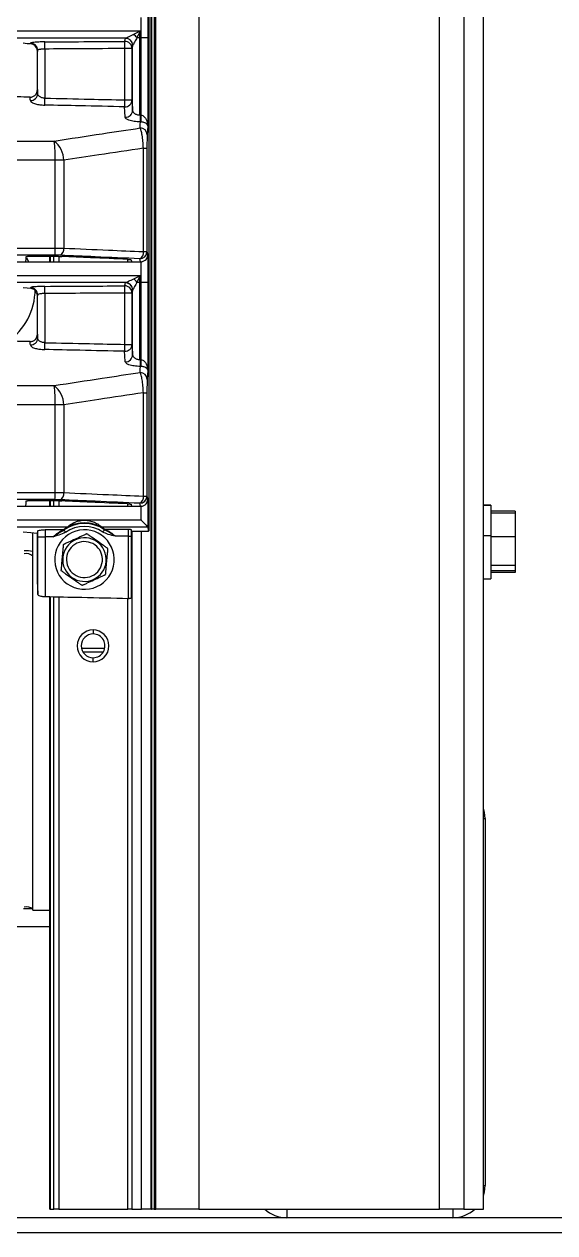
# Model space of a CAD drawing. Header units: millimetres. Extents: x -356 to 237, y 0 to 365.
# Drawn here: x 156.78 to 160.48, y 9.94 to 18.34 of the extents above; entities that cross this region are included whole.
import ezdxf

# ---------------------------------------------------------------- set-up
doc = ezdxf.new("R2010")
doc.units = ezdxf.units.MM

msp = doc.modelspace()

# ---------------------------------------------------------------- linework, layer by layer
at = {"color": 7, "linetype": 'Continuous', "lineweight": 25}
for p, q in [((157.6687, 24.613), (157.6687, 10.1015)), ((157.6689, 24.613), (157.6689, 10.1015)), ((157.6714, 10.1015), (157.6714, 24.613)), ((157.6864, 24.613), (157.6864, 10.1015)), ((157.6904, 24.613), (157.6904, 10.1015)), ((157.6905, 24.613), (157.6905, 10.1015)), ((157.699, 10.1015), (157.699, 24.613)), ((157.9982, 24.613), (157.9982, 10.1015)), ((157.6666, 10.1015), (157.6666, 24.4127)), ((159.6729, 10.1015), (159.6729, 24.1694)), ((159.8425, 24.1081), (159.8425, 10.1015)), ((159.9788, 10.1015), (159.9788, 24.103)), ((159.9788, 10.1015), (159.9788, 24.103)), ((157.6489, 19.904), (157.6489, 14.8184)), ((157.6414, 18.4346), (157.6414, 18.2482)), ((157.5953, 18.2482), (157.5953, 18.3889)), ((157.5442, 18.2711), (157.5903, 18.294)), ((157.5864, 18.2863), (157.567, 18.2482)), ((157.567, 18.2482), (157.5864, 18.2482)), ((157.5903, 18.294), (157.5864, 18.2863)), ((157.5864, 18.2482), (157.5864, 18.2863)), ((157.5864, 18.2482), (157.5903, 18.2482)), ((157.5864, 17.7094), (157.5864, 18.2482)), ((157.5903, 18.294), (157.5903, 18.2482)), ((157.5903, 18.2482), (157.5953, 18.2482)), ((157.5903, 18.2482), (157.5903, 17.7093)), ((157.5953, 17.7091), (157.5953, 18.2482)), ((157.5953, 18.2482), (157.6414, 18.2482)), ((157.6414, 18.2482), (157.6414, 17.6352)), ((156.8739, 18.1513), (156.8711, 18.168)), ((156.8755, 17.8585), (156.8755, 18.1592)), ((156.9255, 18.1684), (156.9255, 17.8267)), ((157.5322, 18.172), (157.4823, 18.172)), ((157.4823, 17.8145), (157.4823, 18.172)), ((157.5322, 18.172), (157.5322, 17.8145)), ((157.5365, 17.7414), (157.5365, 18.1931)), ((156.8739, 17.886), (156.8739, 18.1513)), ((157.4823, 17.8145), (157.5322, 17.8145)), ((157.5864, 17.7094), (157.5894, 17.7094)), ((157.6114, 16.7597), (157.6114, 17.4789)), ((157.6114, 17.4789), (157.6364, 17.4789)), ((157.6364, 17.4789), (157.6364, 16.7597)), ((156.9977, 16.7849), (156.9977, 17.3946)), ((157.0579, 17.3946), (156.9977, 17.3946)), ((157.0579, 17.3946), (157.0579, 16.7841)), ((157.0213, 16.7268), (156.8053, 16.7268)), ((156.9573, 16.7268), (156.9573, 16.6887)), ((156.9627, 16.7268), (156.9627, 16.6887)), ((156.9887, 16.6887), (156.9887, 16.7268)), ((157.0233, 16.7268), (157.0233, 16.6887)), ((157.6114, 16.7597), (157.6364, 16.7597)), ((157.6414, 16.7345), (157.6414, 16.5482)), ((156.71, 16.6887), (156.7909, 16.6887)), ((156.7909, 16.6887), (157.5289, 16.6887)), ((156.7989, 16.7174), (156.8127, 16.6916)), ((157.5031, 16.6887), (157.5031, 16.706)), ((157.5289, 16.6887), (157.591, 16.6887)), ((157.5953, 16.5482), (157.5953, 16.6889)), ((157.5442, 16.5711), (157.5903, 16.594)), ((157.5864, 16.5863), (157.567, 16.5482)), ((157.5903, 16.594), (157.5864, 16.5863)), ((157.5864, 16.5482), (157.5864, 16.5863)), ((157.5903, 16.594), (157.5903, 16.5482)), ((157.5365, 16.0414), (157.5365, 16.4931)), ((157.567, 16.5482), (157.5864, 16.5482)), ((157.5864, 16.5482), (157.5903, 16.5482)), ((157.5864, 16.0094), (157.5864, 16.5482)), ((157.5953, 16.5482), (157.5903, 16.5482)), ((157.5903, 16.5482), (157.5903, 16.0093)), ((157.5953, 16.0091), (157.5953, 16.5482)), ((157.5953, 16.5482), (157.6414, 16.5482)), ((157.6414, 16.5482), (157.6414, 15.9352)), ((156.8739, 16.4513), (156.8711, 16.468)), ((156.8739, 16.186), (156.8739, 16.4513)), ((156.8755, 16.1585), (156.8755, 16.4592)), ((156.9255, 16.4684), (156.9255, 16.1267)), ((157.5322, 16.472), (157.4823, 16.472)), ((157.4823, 16.1145), (157.4823, 16.472)), ((157.5322, 16.472), (157.5322, 16.1145)), ((157.4823, 16.1145), (157.5322, 16.1145)), ((157.5864, 16.0094), (157.5894, 16.0094)), ((157.6114, 15.0597), (157.6114, 15.7789)), ((157.6114, 15.7789), (157.6364, 15.7789)), ((157.6364, 15.7789), (157.6364, 15.0597)), ((156.9977, 15.0849), (156.9977, 15.6946)), ((157.0579, 15.6946), (156.9977, 15.6946)), ((157.0579, 15.6946), (157.0579, 15.0841)), ((157.6114, 15.0597), (157.6364, 15.0597)), ((156.71, 14.9887), (156.7909, 14.9887)), ((156.7909, 14.9887), (157.5289, 14.9887)), ((157.0213, 15.0268), (156.8053, 15.0268)), ((156.9573, 15.0268), (156.9573, 14.9887)), ((156.9627, 15.0268), (156.9627, 14.9887)), ((156.9887, 14.9887), (156.9887, 15.0268)), ((157.0233, 15.0268), (157.0233, 14.9887)), ((157.5031, 14.9887), (157.5031, 15.006)), ((157.5289, 14.9887), (157.591, 14.9887)), ((157.5953, 14.894), (157.5953, 14.9889)), ((157.6414, 15.0345), (157.6414, 14.8442)), ((160.0296, 14.9961), (159.9788, 14.9961)), ((160.0296, 14.9955), (159.9788, 14.9955)), ((160.0296, 14.9961), (160.0296, 14.9955)), ((160.0296, 14.9955), (160.0296, 14.7844)), ((151.2296, 14.894), (157.5953, 14.894)), ((160.1996, 14.9545), (160.0296, 14.9545)), ((160.1996, 14.9411), (160.0296, 14.9411)), ((160.1996, 14.9545), (160.1996, 14.9411)), ((160.1996, 14.9411), (160.1996, 14.7772)), ((156.8415, 12.1796), (156.8415, 14.8045)), ((156.8739, 14.4478), (156.8739, 14.8017)), ((157.0888, 14.8462), (157.0679, 14.8308)), ((157.3323, 14.8325), (157.3134, 14.8462)), ((157.6414, 14.8442), (157.3224, 14.8442)), ((157.5289, 14.3972), (157.5289, 14.8163)), ((157.5313, 14.8163), (157.5313, 10.1015)), ((157.5983, 10.1015), (157.5983, 14.8164)), ((157.6414, 14.8442), (157.6414, 14.8442)), ((157.6489, 14.8184), (157.647, 14.8165)), ((156.8773, 14.7772), (156.9273, 14.7772)), ((156.8773, 14.3752), (156.8773, 14.7772)), ((156.9273, 14.7772), (156.9273, 14.3593)), ((157.5072, 14.7809), (157.5272, 14.7809)), ((157.5072, 14.3466), (157.5072, 14.7809)), ((157.5272, 14.7809), (157.5272, 14.352)), ((160.0296, 14.7844), (159.9788, 14.7844)), ((160.0296, 14.7844), (160.0296, 14.4855)), ((160.1996, 14.7772), (160.0296, 14.7772)), ((160.1996, 14.7772), (160.1996, 14.5766)), ((160.1996, 14.5766), (160.0296, 14.5766)), ((160.1996, 14.5399), (160.0296, 14.5399)), ((160.1996, 14.5766), (160.1996, 14.5277)), ((159.9788, 14.4855), (160.0296, 14.4855)), ((160.1996, 14.5277), (160.0296, 14.5277)), ((156.9573, 14.3587), (156.9573, 10.1015)), ((156.9627, 14.3586), (156.9627, 10.1015)), ((156.9887, 10.1015), (156.9887, 14.358)), ((157.0233, 14.3573), (157.0233, 10.1015)), ((157.5031, 10.1015), (157.5031, 14.3467)), ((157.2618, 14.129), (157.2618, 14.101)), ((157.1807, 14.0035), (157.343, 14.0035)), ((157.1904, 13.9773), (157.3333, 13.9773)), ((157.2618, 13.908), (157.2618, 13.936)), ((159.9788, 12.817), (159.9896, 12.817)), ((159.9896, 12.817), (159.9896, 10.2662)), ((156.7762, 12.1924), (156.8379, 12.1924)), ((156.8415, 12.1796), (156.9573, 12.1796)), ((156.9573, 12.0654), (145.5018, 12.0654)), ((159.9788, 10.2662), (159.9896, 10.2662)), ((156.9627, 10.1015), (156.9573, 10.1015)), ((156.9627, 10.1015), (156.9887, 10.1015)), ((157.0233, 10.1015), (156.9887, 10.1015)), ((157.0233, 10.1015), (157.5031, 10.1015)), ((157.5313, 10.1015), (157.5031, 10.1015)), ((157.5313, 10.1015), (157.5983, 10.1015)), ((157.6666, 10.1015), (157.5983, 10.1015)), ((157.6687, 10.1015), (157.6666, 10.1015)), ((157.6689, 10.1015), (157.6687, 10.1015)), ((157.6689, 10.1015), (157.6714, 10.1015)), ((157.6864, 10.1015), (157.6714, 10.1015)), ((157.6864, 10.1015), (157.6904, 10.1015)), ((157.6905, 10.1015), (157.6904, 10.1015)), ((157.6905, 10.1015), (157.699, 10.1015)), ((157.9982, 10.1015), (157.699, 10.1015)), ((157.9982, 10.1015), (159.6729, 10.1015)), ((158.6096, 10.1015), (158.6096, 10.0416)), ((159.8425, 10.1015), (159.6729, 10.1015)), ((159.765, 10.1015), (159.765, 10.0416)), ((159.8425, 10.1015), (159.9788, 10.1015)), ((159.9788, 10.1015), (159.9788, 10.1015)), ((165.1111, 10.0416), (105.1111, 10.0416)), ((165.1111, 9.937), (105.1111, 9.937))]:
    msp.add_line(p, q, dxfattribs=at)
at = {"color": 7, "linetype": 'Continuous', "lineweight": 25, "flags": 128}
for points in [[(151.2296, 18.294), (153.3516, 18.294), (155.4725, 18.294), (157.5903, 18.294)], [(157.4875, 18.2442), (155.4037, 18.2442), (153.3173, 18.2442), (151.2296, 18.2442)], [(156.7752, 18.2108), (156.8029, 18.2081), (156.8246, 18.2061)], [(156.9255, 18.1684), (156.9255, 18.1776), (156.9254, 18.1866), (156.9254, 18.1948), (156.9253, 18.2022), (156.9253, 18.2084), (156.9252, 18.2133), (156.9252, 18.2166), (156.9252, 18.2182)], [(157.4823, 18.172), (157.4822, 18.1812), (157.4821, 18.1901), (157.4821, 18.1984), (157.482, 18.2057), (157.482, 18.212), (157.482, 18.2168), (157.4819, 18.2201), (157.4819, 18.2218)], [(156.9245, 17.7788), (156.9246, 17.7818), (156.9247, 17.7858), (156.9248, 17.7909), (156.9249, 17.7969), (156.925, 17.8037), (156.9252, 17.811), (156.9253, 17.8188), (156.9255, 17.8267)], [(157.4812, 17.7666), (157.4812, 17.7696), (157.4813, 17.7736), (157.4814, 17.7787), (157.4816, 17.7847), (157.4817, 17.7915), (157.4819, 17.7988), (157.4821, 17.8065), (157.4823, 17.8145)], [(157.4854, 17.6936), (157.483, 17.7345), (157.4812, 17.7666)], [(157.5889, 17.6196), (157.5902, 17.6431), (157.5913, 17.6615)], [(157.6414, 17.6352), (157.6394, 17.5997), (157.6378, 17.5718)], [(151.2296, 17.5286), (152.8439, 17.5286), (154.4575, 17.5286), (155.7246, 17.5286), (156.9907, 17.5286)], [(156.9977, 17.3946), (155.0766, 17.3946), (153.1536, 17.3946), (151.2296, 17.3946)], [(151.2296, 16.7849), (153.1535, 16.7849), (155.0767, 16.7849), (156.9977, 16.7849)], [(156.9945, 16.7351), (155.0746, 16.7351), (153.1526, 16.7351), (151.2296, 16.7351)], [(157.591, 16.6887), (157.5886, 16.7006), (157.5868, 16.7099)], [(151.2296, 16.594), (153.3516, 16.594), (155.4725, 16.594), (157.5903, 16.594)], [(157.4875, 16.5442), (155.4037, 16.5442), (153.3173, 16.5442), (151.2296, 16.5442)], [(156.7752, 16.5108), (156.8029, 16.5081), (156.8246, 16.5061)], [(156.9255, 16.4684), (156.9255, 16.4776), (156.9254, 16.4866), (156.9254, 16.4948), (156.9253, 16.5022), (156.9253, 16.5084), (156.9252, 16.5133), (156.9252, 16.5166), (156.9252, 16.5182)], [(157.4823, 16.472), (157.4822, 16.4812), (157.4821, 16.4901), (157.4821, 16.4984), (157.482, 16.5057), (157.482, 16.512), (157.482, 16.5168), (157.4819, 16.5201), (157.4819, 16.5218)], [(156.9245, 16.0788), (156.9246, 16.0818), (156.9247, 16.0858), (156.9248, 16.0909), (156.9249, 16.0969), (156.925, 16.1037), (156.9252, 16.111), (156.9253, 16.1188), (156.9255, 16.1267)], [(157.4812, 16.0666), (157.4812, 16.0696), (157.4813, 16.0736), (157.4814, 16.0787), (157.4816, 16.0847), (157.4817, 16.0915), (157.4819, 16.0988), (157.4821, 16.1066), (157.4823, 16.1145)], [(157.4854, 15.9936), (157.483, 16.0345), (157.4812, 16.0666)], [(157.5889, 15.9196), (157.5902, 15.9431), (157.5913, 15.9615)], [(157.6414, 15.9352), (157.6394, 15.8997), (157.6378, 15.8718)], [(151.2296, 15.8286), (152.8439, 15.8286), (154.4575, 15.8286), (155.7246, 15.8286), (156.9907, 15.8286)], [(156.9977, 15.6946), (155.0766, 15.6946), (153.1536, 15.6946), (151.2296, 15.6946)], [(151.2296, 15.0849), (153.1535, 15.0849), (155.0767, 15.0849), (156.9977, 15.0849)], [(156.9945, 15.0351), (155.0746, 15.0351), (153.1526, 15.0351), (151.2296, 15.0351)], [(157.591, 14.9887), (157.5886, 15.0006), (157.5868, 15.0099)], [(157.0801, 14.8442), (155.1317, 14.8442), (153.1812, 14.8442), (151.2296, 14.8442)], [(156.7752, 14.8108), (156.8289, 14.8057), (156.8711, 14.8017)], [(156.9292, 14.827), (157.001, 14.8274), (157.0574, 14.8278)], [(157.0704, 14.8079), (157.0682, 14.8111), (157.0661, 14.8142), (157.0641, 14.817), (157.0624, 14.8195), (157.061, 14.8215), (157.0599, 14.8231), (157.0593, 14.824), (157.059, 14.8244)], [(157.3301, 14.8096), (157.3322, 14.8128), (157.3343, 14.8159), (157.3362, 14.8187), (157.3379, 14.8212), (157.3393, 14.8233), (157.3403, 14.8248), (157.341, 14.8258), (157.3413, 14.8262)], [(157.3428, 14.8296), (157.4343, 14.8302), (157.5062, 14.8307)], [(157.5289, 14.8163), (157.595, 14.8164), (157.647, 14.8165)], [(156.9837, 14.7775), (156.9521, 14.7773), (156.9273, 14.7772)], [(157.5072, 14.7809), (157.4568, 14.7805), (157.4172, 14.7803)], [(159.9896, 12.817), (159.9853, 12.8608), (159.9788, 12.8858)], [(159.9788, 10.1974), (159.9853, 10.2224), (159.9896, 10.2662)]]:
    msp.add_lwpolyline(points, dxfattribs=at)
at = {"color": 7, "linetype": 'Continuous', "lineweight": 25}
for centre, radius, start, end in [((157.4865, 18.1929), 0.05, 0.22271, 90.37342), ((157.4867, 18.1938), 0.0504, 0.67885, 89.14272), ((157.4384, 18.1428), 0.1663, 39.31606, 50.47221), ((156.8255, 18.1591), 0.05, 0.20629, 90.33639), ((157.4822, 18.1718), 0.05, 0.22812, 90.3734), ((156.8262, 17.8599), 0.0493, 268.03821, 358.35496), ((157.4829, 17.8159), 0.0493, 267.9153, 358.33553), ((157.4872, 17.7429), 0.0493, 267.90511, 358.33522), ((157.9528, 17.6996), 0.3635, 178.46962, 186.02362), ((157.8741, 17.6965), 0.2841, 177.41701, 187.07932), ((157.8771, 17.6816), 0.2832, 174.42813, 184.08214), ((157.5886, 17.5704), 0.0492, 1.56065, 89.65139), ((156.1205, 17.4163), 0.8774, 358.58669, 7.35651), ((156.8818, 17.3902), 0.1762, 1.45321, 51.79724), ((156.778, 16.7739), 0.22, 349.81949, 2.84838), ((157.0086, 16.7775), 0.0497, 299.62888, 7.62605), ((157.5622, 16.7531), 0.0497, 299.65092, 7.65172), ((157.5864, 16.7599), 0.05, 270.37875, 359.79428), ((157.4384, 16.4428), 0.1663, 39.31606, 50.47221), ((156.4105, 16.4999), 0.4477, 304.74503, 359.63581), ((156.8255, 16.4591), 0.05, 0.20629, 90.33639), ((157.4822, 16.4718), 0.05, 0.22812, 90.3734), ((157.4865, 16.4929), 0.05, 0.22271, 90.37342), ((157.4867, 16.4938), 0.0504, 0.67885, 89.14272), ((156.8262, 16.1599), 0.0493, 268.03518, 358.35238), ((157.4829, 16.1159), 0.0493, 267.9153, 358.33553), ((157.4872, 16.0429), 0.0493, 267.90511, 358.33522), ((157.9528, 15.9996), 0.3635, 178.46962, 186.02362), ((157.8741, 15.9965), 0.2841, 177.41653, 187.0798), ((157.8771, 15.9816), 0.2832, 174.42813, 184.08214), ((157.5886, 15.8704), 0.0492, 1.5584, 89.65926), ((156.1205, 15.7163), 0.8774, 358.58669, 7.35651), ((156.8818, 15.6902), 0.1762, 1.45321, 51.79724), ((156.778, 15.0739), 0.2199, 349.8181, 2.84977), ((157.0086, 15.0775), 0.0497, 299.62328, 7.63165), ((157.5622, 15.0531), 0.0497, 299.64752, 7.65513), ((157.5864, 15.0599), 0.05, 270.37331, 359.79972), ((157.2014, 14.6185), 0.207, 114.74284, 294.7452), ((157.0575, 14.8475), 0.0197, 269.77342, 301.99582), ((157.2014, 14.6185), 0.2504, 56.05163, 124.67623), ((157.2014, 14.6185), 0.2303, 56.04727, 124.67959), ((157.0802, 14.8638), 0.0196, 269.64908, 296.12432), ((157.2014, 14.6185), 0.207, 294.74284, 114.7452), ((157.322, 14.8637), 0.0195, 243.95153, 271.10534), ((157.3425, 14.8494), 0.0198, 238.7933, 270.91636), ((157.2014, 14.6185), 0.1517, 114.74203, 294.74438), ((157.2014, 14.6185), 0.125, 114.74077, 294.7434), ((157.3751, 14.8682), 0.2622, 204.31918, 205.24876), ((157.2014, 14.6185), 0.1517, 294.74203, 114.74438), ((157.2014, 14.6185), 0.125, 294.74077, 114.7434), ((156.783, 14.1881), 0.4909, 83.15516, 90.17445), ((156.7955, 14.5887), 0.071, 49.60313, 101.37307), ((157.0656, 14.3862), 0.2206, 24.25847, 25.36252), ((157.2614, 14.0185), 0.1105, 360, 180), ((157.2618, 14.0185), 0.0825, 90.00163, 269.99837), ((157.2618, 14.0185), 0.0825, 269.99511, 90.00489), ((157.2614, 14.0185), 0.1105, 180.00243, 359.99757), ((156.7955, 12.133), 0.071, 49.61445, 101.37015), ((158.6096, 10.2663), 0.2246, 227.16652, 269.99533), ((159.765, 10.2662), 0.2246, 269.99981, 312.83834)]:
    msp.add_arc(centre, radius, start, end, dxfattribs=at)
for points, knots in [([(157.4819, 18.2218), (157.4827, 18.2257), (157.4841, 18.2328), (157.4855, 18.2398), (157.4861, 18.2429)], [0, 0, 0, 0, 0.560065, 1, 1, 1, 1]), ([(157.4861, 18.2429), (157.4863, 18.2432), (157.4866, 18.2437), (157.4872, 18.244), (157.4875, 18.2442)], [0, 0, 0, 0, 0.458676, 1, 1, 1, 1]), ([(157.4875, 18.2442), (157.4884, 18.2446), (157.4909, 18.2456), (157.4979, 18.2488), (157.5159, 18.2572), (157.5323, 18.2653), (157.5442, 18.2711)], [0, 0, 0, 0, 0.0487065, 0.1295265, 0.3654032, 1, 1, 1, 1]), ([(157.567, 18.2482), (157.5615, 18.2376), (157.5533, 18.2218), (157.5437, 18.2048), (157.5393, 18.1973), (157.5377, 18.1952), (157.5371, 18.1944)], [0, 0, 0, 0, 0.581315, 0.867962, 0.953215, 1, 1, 1, 1]), ([(156.8246, 18.2061), (156.8248, 18.2066), (156.825, 18.2076), (156.8252, 18.2086), (156.8252, 18.209)], [0, 0, 0, 0, 0.559281, 1, 1, 1, 1]), ([(156.8711, 18.168), (156.8686, 18.1736), (156.8638, 18.1842), (156.8486, 18.1996), (156.834, 18.2036), (156.8246, 18.2061)], [0, 0, 0, 0, 0.292701, 0.549892, 1, 1, 1, 1]), ([(156.9252, 18.2182), (156.9111, 18.2181), (156.8855, 18.2179), (156.8546, 18.2149), (156.8346, 18.2139), (156.8273, 18.2101), (156.8252, 18.209)], [0, 0, 0, 0, 0.418865, 0.758994, 0.930734, 1, 1, 1, 1]), ([(156.8755, 18.1592), (156.8752, 18.1577), (156.8747, 18.1551), (156.8742, 18.1524), (156.8739, 18.1513)], [0, 0, 0, 0, 0.559991, 1, 1, 1, 1]), ([(156.9255, 18.1684), (156.9194, 18.1682), (156.9103, 18.1679), (156.8985, 18.1668), (156.8894, 18.1652), (156.8808, 18.1643), (156.8768, 18.1604), (156.8755, 18.1592)], [0, 0, 0, 0, 0.356701, 0.527579, 0.6832, 0.899312, 1, 1, 1, 1]), ([(156.9252, 18.2182), (157.0291, 18.2189), (157.2147, 18.22), (157.4003, 18.2212), (157.4819, 18.2218)], [0, 0, 0, 0, 0.560008, 1, 1, 1, 1]), ([(157.4823, 18.172), (157.3783, 18.1713), (157.1928, 18.1701), (157.0072, 18.1689), (156.9255, 18.1684)], [0, 0, 0, 0, 0.5600052, 1, 1, 1, 1]), ([(157.5365, 18.1931), (157.5357, 18.1892), (157.5343, 18.1821), (157.5329, 18.1751), (157.5322, 18.172)], [0, 0, 0, 0, 0.559971, 1, 1, 1, 1]), ([(157.5371, 18.1944), (157.5369, 18.1942), (157.5366, 18.1938), (157.5365, 18.1933), (157.5365, 18.1931)], [0, 0, 0, 0, 0.596924, 1, 1, 1, 1]), ([(156.8232, 17.834), (156.7657, 17.8352), (156.6631, 17.8372), (156.5605, 17.8392), (156.5153, 17.8401)], [0, 0, 0, 0, 0.560016, 1, 1, 1, 1]), ([(156.8232, 17.834), (156.8266, 17.8341), (156.8333, 17.8344), (156.8431, 17.8375), (156.852, 17.8424), (156.8622, 17.8512), (156.8718, 17.8657), (156.8732, 17.8792), (156.8739, 17.886)], [0, 0, 0, 0, 0.1251782, 0.2507547, 0.3761313, 0.5012346, 0.7505888, 1, 1, 1, 1]), ([(156.8246, 17.8106), (156.8243, 17.815), (156.8238, 17.8228), (156.8234, 17.8306), (156.8232, 17.834)], [0, 0, 0, 0, 0.5600243, 1, 1, 1, 1]), ([(156.8739, 17.886), (156.8742, 17.8808), (156.8748, 17.8717), (156.8753, 17.8625), (156.8755, 17.8585)], [0, 0, 0, 0, 0.560021, 1, 1, 1, 1]), ([(156.9255, 17.8267), (156.9221, 17.827), (156.9152, 17.8275), (156.9056, 17.8298), (156.8968, 17.8331), (156.8876, 17.8383), (156.8783, 17.8462), (156.8764, 17.8547), (156.8755, 17.8585)], [0, 0, 0, 0, 0.161242, 0.322123, 0.462267, 0.599929, 0.820459, 1, 1, 1, 1]), ([(156.9255, 17.8267), (157.0294, 17.8245), (157.215, 17.8206), (157.4006, 17.8164), (157.4823, 17.8145)], [0, 0, 0, 0, 0.559999, 1, 1, 1, 1]), ([(156.8246, 17.8106), (156.8275, 17.806), (156.8356, 17.7932), (156.8616, 17.7868), (156.8914, 17.7803), (156.913, 17.7794), (156.9245, 17.7788)], [0, 0, 0, 0, 0.146625, 0.407443, 0.685477, 1, 1, 1, 1]), ([(157.4812, 17.7666), (157.3772, 17.769), (157.1917, 17.7732), (157.0062, 17.7771), (156.9245, 17.7788)], [0, 0, 0, 0, 0.560013, 1, 1, 1, 1]), ([(157.5322, 17.8145), (157.533, 17.8009), (157.5344, 17.7765), (157.5358, 17.7522), (157.5365, 17.7414)], [0, 0, 0, 0, 0.559971, 1, 1, 1, 1]), ([(157.5365, 17.7414), (157.5366, 17.7401), (157.5367, 17.7383), (157.5372, 17.7366), (157.5374, 17.7361), (157.5374, 17.736), (157.5374, 17.736), (157.5373, 17.7339), (157.542, 17.7281), (157.5482, 17.7212), (157.5578, 17.716), (157.5665, 17.7127), (157.5761, 17.7103), (157.583, 17.7097), (157.5864, 17.7094)], [0, 0, 0, 0, 0.063922, 0.080845, 0.085355, 0.086604, 0.086998, 0.087217, 0.180739, 0.400981, 0.538499, 0.678403, 0.839067, 1, 1, 1, 1]), ([(157.5913, 17.6615), (157.5761, 17.6621), (157.5484, 17.6632), (157.5157, 17.6713), (157.4924, 17.6799), (157.4873, 17.6898), (157.4854, 17.6936)], [0, 0, 0, 0, 0.392432, 0.71715, 0.89303, 1, 1, 1, 1]), ([(157.5894, 17.7094), (157.5896, 17.7094), (157.5899, 17.7094), (157.5902, 17.7093), (157.5903, 17.7093)], [0, 0, 0, 0, 0.56509, 1, 1, 1, 1]), ([(157.5903, 17.7093), (157.5912, 17.7093), (157.5929, 17.7093), (157.5946, 17.7092), (157.5953, 17.7091)], [0, 0, 0, 0, 0.5598353, 1, 1, 1, 1]), ([(157.5922, 17.6615), (157.592, 17.6615), (157.5917, 17.6615), (157.5914, 17.6615), (157.5913, 17.6615)], [0, 0, 0, 0, 0.56521, 1, 1, 1, 1]), ([(157.5947, 17.6615), (157.5942, 17.6615), (157.5934, 17.6615), (157.5925, 17.6615), (157.5922, 17.6615)], [0, 0, 0, 0, 0.560287, 1, 1, 1, 1]), ([(157.6414, 17.6352), (157.6406, 17.6383), (157.6386, 17.6453), (157.628, 17.6533), (157.6164, 17.658), (157.6047, 17.6607), (157.5981, 17.6612), (157.5947, 17.6615)], [0, 0, 0, 0, 0.163429, 0.374449, 0.655177, 0.82205, 1, 1, 1, 1]), ([(157.5953, 17.7091), (157.5992, 17.7081), (157.6076, 17.706), (157.6208, 17.6959), (157.6369, 17.6732), (157.6397, 17.6502), (157.6414, 17.6352)], [0, 0, 0, 0, 0.129253, 0.272912, 0.523806, 1, 1, 1, 1]), ([(156.9907, 17.5286), (157.1024, 17.5457), (157.3017, 17.5762), (157.5011, 17.6064), (157.5889, 17.6196)], [0, 0, 0, 0, 0.560009, 1, 1, 1, 1]), ([(157.6114, 17.4789), (157.6105, 17.4951), (157.6089, 17.5253), (157.6034, 17.5657), (157.598, 17.5969), (157.5915, 17.6132), (157.5889, 17.6196)], [0, 0, 0, 0, 0.339839, 0.632765, 0.855578, 1, 1, 1, 1]), ([(157.6378, 17.5718), (157.6376, 17.5667), (157.637, 17.5533), (157.6367, 17.5317), (157.6364, 17.5058), (157.6364, 17.4882), (157.6364, 17.4789)], [0, 0, 0, 0, 0.165393, 0.431255, 0.69956, 1, 1, 1, 1]), ([(157.6114, 17.4789), (157.5081, 17.4633), (157.3236, 17.4353), (157.1391, 17.4071), (157.0579, 17.3946)], [0, 0, 0, 0, 0.559993, 1, 1, 1, 1]), ([(156.7946, 16.7259), (156.7942, 16.7217), (156.7935, 16.7147), (156.7926, 16.7051), (156.7918, 16.6969), (156.7912, 16.6915), (156.7909, 16.6887)], [0, 0, 0, 0, 0.340034, 0.559989, 0.780045, 1, 1, 1, 1]), ([(156.7946, 16.7259), (156.7948, 16.726), (156.7951, 16.7262), (156.7962, 16.7263), (156.7977, 16.7265), (156.7996, 16.7267), (156.8021, 16.7268), (156.804, 16.7268), (156.8053, 16.7268)], [0, 0, 0, 0, 0.039881, 0.118379, 0.305257, 0.464164, 0.638519, 1, 1, 1, 1]), ([(157.0332, 16.7343), (157.0262, 16.7345), (157.0133, 16.735), (157.0004, 16.735), (156.9945, 16.7351)], [0, 0, 0, 0, 0.544723, 1, 1, 1, 1]), ([(156.9977, 16.7849), (157.008, 16.7848), (157.0281, 16.7848), (157.0481, 16.7843), (157.0579, 16.7841)], [0, 0, 0, 0, 0.51297, 1, 1, 1, 1]), ([(157.0213, 16.7268), (157.0249, 16.7268), (157.0321, 16.7268), (157.0392, 16.7265), (157.0427, 16.7264)], [0, 0, 0, 0, 0.5127742, 1, 1, 1, 1]), ([(157.5868, 16.7099), (157.4834, 16.7144), (157.2989, 16.7225), (157.1144, 16.7307), (157.0332, 16.7343)], [0, 0, 0, 0, 0.559999, 1, 1, 1, 1]), ([(157.5012, 16.7061), (157.4156, 16.7099), (157.2628, 16.7166), (157.11, 16.7234), (157.0427, 16.7264)], [0, 0, 0, 0, 0.559989, 1, 1, 1, 1]), ([(157.0579, 16.7841), (157.1612, 16.7795), (157.3457, 16.7713), (157.5302, 16.7632), (157.6114, 16.7597)], [0, 0, 0, 0, 0.56, 1, 1, 1, 1]), ([(157.5953, 16.6889), (157.5988, 16.6894), (157.6057, 16.6904), (157.6181, 16.6954), (157.6302, 16.7047), (157.6395, 16.7191), (157.6408, 16.7295), (157.6414, 16.7345)], [0, 0, 0, 0, 0.148098, 0.298641, 0.558341, 0.78678, 1, 1, 1, 1]), ([(157.6364, 16.7597), (157.6373, 16.755), (157.639, 16.7466), (157.6407, 16.7382), (157.6414, 16.7345)], [0, 0, 0, 0, 0.559986, 1, 1, 1, 1]), ([(157.5012, 16.7061), (157.5045, 16.706), (157.5105, 16.7057), (157.518, 16.7048), (157.5233, 16.7043), (157.5254, 16.7031), (157.5262, 16.7026)], [0, 0, 0, 0, 0.388766, 0.713671, 0.897687, 1, 1, 1, 1]), ([(157.5262, 16.7026), (157.5267, 16.7), (157.5276, 16.6954), (157.5285, 16.6908), (157.5289, 16.6887)], [0, 0, 0, 0, 0.559935, 1, 1, 1, 1]), ([(157.5953, 16.6889), (157.5945, 16.6889), (157.5931, 16.6888), (157.5916, 16.6888), (157.591, 16.6887)], [0, 0, 0, 0, 0.561294, 1, 1, 1, 1]), ([(157.4875, 16.5442), (157.4884, 16.5446), (157.4909, 16.5456), (157.4979, 16.5488), (157.5159, 16.5572), (157.5323, 16.5653), (157.5442, 16.5711)], [0, 0, 0, 0, 0.0487065, 0.1295265, 0.3654032, 1, 1, 1, 1]), ([(156.8246, 16.5061), (156.8248, 16.5066), (156.825, 16.5076), (156.8252, 16.5086), (156.8252, 16.509)], [0, 0, 0, 0, 0.559281, 1, 1, 1, 1]), ([(156.8711, 16.468), (156.8686, 16.4736), (156.8638, 16.4842), (156.8486, 16.4996), (156.834, 16.5036), (156.8246, 16.5061)], [0, 0, 0, 0, 0.292748, 0.549921, 1, 1, 1, 1]), ([(156.9252, 16.5182), (156.9111, 16.5181), (156.8855, 16.5179), (156.8546, 16.5149), (156.8346, 16.5139), (156.8273, 16.5101), (156.8252, 16.509)], [0, 0, 0, 0, 0.418871, 0.759003, 0.930753, 1, 1, 1, 1]), ([(156.9252, 16.5182), (157.0291, 16.5189), (157.2147, 16.52), (157.4003, 16.5212), (157.4819, 16.5218)], [0, 0, 0, 0, 0.560008, 1, 1, 1, 1]), ([(157.4819, 16.5218), (157.4827, 16.5257), (157.4841, 16.5328), (157.4855, 16.5398), (157.4861, 16.5429)], [0, 0, 0, 0, 0.560065, 1, 1, 1, 1]), ([(157.4861, 16.5429), (157.4863, 16.5432), (157.4866, 16.5437), (157.4872, 16.544), (157.4875, 16.5442)], [0, 0, 0, 0, 0.458676, 1, 1, 1, 1]), ([(157.5365, 16.4931), (157.5357, 16.4892), (157.5343, 16.4821), (157.5329, 16.4751), (157.5322, 16.472)], [0, 0, 0, 0, 0.559971, 1, 1, 1, 1]), ([(157.5371, 16.4944), (157.5369, 16.4942), (157.5366, 16.4938), (157.5365, 16.4933), (157.5365, 16.4931)], [0, 0, 0, 0, 0.596924, 1, 1, 1, 1]), ([(157.567, 16.5482), (157.5615, 16.5376), (157.5533, 16.5218), (157.5437, 16.5048), (157.5393, 16.4973), (157.5377, 16.4952), (157.5371, 16.4944)], [0, 0, 0, 0, 0.581315, 0.867962, 0.953215, 1, 1, 1, 1]), ([(156.8755, 16.4592), (156.8752, 16.4577), (156.8747, 16.4551), (156.8742, 16.4524), (156.8739, 16.4513)], [0, 0, 0, 0, 0.559991, 1, 1, 1, 1]), ([(156.9255, 16.4684), (156.9194, 16.4682), (156.9103, 16.4679), (156.8985, 16.4668), (156.8894, 16.4652), (156.8808, 16.4643), (156.8768, 16.4604), (156.8755, 16.4592)], [0, 0, 0, 0, 0.356706, 0.527586, 0.683195, 0.899311, 1, 1, 1, 1]), ([(157.4823, 16.472), (157.3783, 16.4713), (157.1928, 16.4701), (157.0072, 16.4689), (156.9255, 16.4684)], [0, 0, 0, 0, 0.560005, 1, 1, 1, 1]), ([(156.8232, 16.134), (156.7657, 16.1352), (156.6631, 16.1372), (156.5605, 16.1392), (156.5153, 16.1401)], [0, 0, 0, 0, 0.560016, 1, 1, 1, 1]), ([(156.8232, 16.134), (156.8266, 16.1341), (156.8333, 16.1344), (156.8431, 16.1375), (156.852, 16.1424), (156.8622, 16.1512), (156.8718, 16.1657), (156.8732, 16.1792), (156.8739, 16.186)], [0, 0, 0, 0, 0.1251782, 0.2507547, 0.3761313, 0.5012346, 0.7505888, 1, 1, 1, 1]), ([(156.8739, 16.186), (156.8742, 16.1808), (156.8748, 16.1717), (156.8753, 16.1625), (156.8755, 16.1585)], [0, 0, 0, 0, 0.559925, 1, 1, 1, 1]), ([(156.9255, 16.1267), (156.9221, 16.127), (156.9152, 16.1275), (156.9056, 16.1298), (156.8968, 16.1331), (156.8876, 16.1383), (156.8783, 16.1462), (156.8764, 16.1546), (156.8755, 16.1585)], [0, 0, 0, 0, 0.16126, 0.322151, 0.462303, 0.599974, 0.820517, 1, 1, 1, 1]), ([(156.8246, 16.1106), (156.8243, 16.115), (156.8238, 16.1228), (156.8234, 16.1306), (156.8232, 16.134)], [0, 0, 0, 0, 0.5600243, 1, 1, 1, 1]), ([(156.8246, 16.1106), (156.8275, 16.106), (156.8356, 16.0932), (156.8616, 16.0868), (156.8914, 16.0803), (156.913, 16.0794), (156.9245, 16.0788)], [0, 0, 0, 0, 0.146625, 0.407443, 0.685477, 1, 1, 1, 1]), ([(157.4812, 16.0666), (157.3772, 16.069), (157.1917, 16.0732), (157.0062, 16.0771), (156.9245, 16.0788)], [0, 0, 0, 0, 0.560013, 1, 1, 1, 1]), ([(156.9255, 16.1267), (157.0294, 16.1245), (157.215, 16.1206), (157.4006, 16.1164), (157.4823, 16.1145)], [0, 0, 0, 0, 0.559999, 1, 1, 1, 1]), ([(157.5322, 16.1145), (157.533, 16.1009), (157.5344, 16.0765), (157.5358, 16.0522), (157.5365, 16.0414)], [0, 0, 0, 0, 0.560035, 1, 1, 1, 1]), ([(157.5913, 15.9615), (157.5761, 15.9621), (157.5484, 15.9632), (157.5157, 15.9713), (157.4924, 15.9799), (157.4873, 15.9898), (157.4854, 15.9936)], [0, 0, 0, 0, 0.392432, 0.71715, 0.89303, 1, 1, 1, 1]), ([(157.5365, 16.0414), (157.5366, 16.0401), (157.5367, 16.0383), (157.5372, 16.0366), (157.5374, 16.0361), (157.5374, 16.036), (157.5374, 16.036), (157.5373, 16.0339), (157.542, 16.0281), (157.5482, 16.0212), (157.5578, 16.016), (157.5665, 16.0127), (157.5761, 16.0103), (157.583, 16.0097), (157.5864, 16.0094)], [0, 0, 0, 0, 0.063922, 0.080845, 0.085355, 0.086604, 0.086998, 0.087217, 0.180739, 0.400981, 0.538499, 0.678403, 0.839067, 1, 1, 1, 1]), ([(157.5894, 16.0094), (157.5896, 16.0094), (157.5899, 16.0094), (157.5902, 16.0093), (157.5903, 16.0093)], [0, 0, 0, 0, 0.56509, 1, 1, 1, 1]), ([(157.5903, 16.0093), (157.5912, 16.0093), (157.5929, 16.0093), (157.5946, 16.0092), (157.5953, 16.0091)], [0, 0, 0, 0, 0.5598353, 1, 1, 1, 1]), ([(157.5953, 16.0091), (157.5992, 16.0081), (157.6076, 16.006), (157.6208, 15.9959), (157.6369, 15.9732), (157.6397, 15.9502), (157.6414, 15.9352)], [0, 0, 0, 0, 0.129254, 0.272914, 0.523851, 1, 1, 1, 1]), ([(156.9907, 15.8286), (157.1024, 15.8457), (157.3017, 15.8762), (157.5011, 15.9064), (157.5889, 15.9196)], [0, 0, 0, 0, 0.56001, 1, 1, 1, 1]), ([(157.6114, 15.7789), (157.6105, 15.7951), (157.6089, 15.8253), (157.6034, 15.8657), (157.598, 15.8969), (157.5915, 15.9132), (157.5889, 15.9196)], [0, 0, 0, 0, 0.33985, 0.632784, 0.855605, 1, 1, 1, 1]), ([(157.5922, 15.9615), (157.592, 15.9615), (157.5917, 15.9615), (157.5914, 15.9615), (157.5913, 15.9615)], [0, 0, 0, 0, 0.56521, 1, 1, 1, 1]), ([(157.5947, 15.9615), (157.5942, 15.9615), (157.5934, 15.9615), (157.5925, 15.9615), (157.5922, 15.9615)], [0, 0, 0, 0, 0.560287, 1, 1, 1, 1]), ([(157.6414, 15.9352), (157.6406, 15.9383), (157.6386, 15.9453), (157.628, 15.9533), (157.6164, 15.958), (157.6047, 15.9607), (157.5981, 15.9612), (157.5947, 15.9615)], [0, 0, 0, 0, 0.163429, 0.374449, 0.655177, 0.82205, 1, 1, 1, 1]), ([(157.6378, 15.8718), (157.6376, 15.8667), (157.637, 15.8533), (157.6367, 15.8317), (157.6364, 15.8058), (157.6364, 15.7882), (157.6364, 15.7789)], [0, 0, 0, 0, 0.165393, 0.431255, 0.69956, 1, 1, 1, 1]), ([(157.6114, 15.7789), (157.5081, 15.7633), (157.3236, 15.7353), (157.1391, 15.7071), (157.0579, 15.6946)], [0, 0, 0, 0, 0.559993, 1, 1, 1, 1]), ([(156.9977, 15.0849), (157.008, 15.0848), (157.0281, 15.0848), (157.0481, 15.0843), (157.0579, 15.0841)], [0, 0, 0, 0, 0.51297, 1, 1, 1, 1]), ([(157.0579, 15.0841), (157.1612, 15.0795), (157.3457, 15.0713), (157.5302, 15.0632), (157.6114, 15.0597)], [0, 0, 0, 0, 0.56, 1, 1, 1, 1]), ([(157.6364, 15.0597), (157.6373, 15.055), (157.639, 15.0466), (157.6407, 15.0382), (157.6414, 15.0345)], [0, 0, 0, 0, 0.559986, 1, 1, 1, 1]), ([(156.7946, 15.0259), (156.7942, 15.0217), (156.7935, 15.0147), (156.7926, 15.0051), (156.7918, 14.9969), (156.7912, 14.9915), (156.7909, 14.9887)], [0, 0, 0, 0, 0.340034, 0.559989, 0.780045, 1, 1, 1, 1]), ([(156.7946, 15.0259), (156.7948, 15.026), (156.7951, 15.0262), (156.7962, 15.0263), (156.7977, 15.0265), (156.7996, 15.0267), (156.8021, 15.0268), (156.804, 15.0268), (156.8053, 15.0268)], [0, 0, 0, 0, 0.039881, 0.118379, 0.305257, 0.464164, 0.638519, 1, 1, 1, 1]), ([(157.0332, 15.0343), (157.0262, 15.0345), (157.0133, 15.035), (157.0004, 15.035), (156.9945, 15.0351)], [0, 0, 0, 0, 0.544723, 1, 1, 1, 1]), ([(157.0213, 15.0268), (157.0249, 15.0268), (157.0321, 15.0268), (157.0392, 15.0265), (157.0427, 15.0264)], [0, 0, 0, 0, 0.5127742, 1, 1, 1, 1]), ([(157.5868, 15.0099), (157.4834, 15.0144), (157.2989, 15.0225), (157.1144, 15.0307), (157.0332, 15.0343)], [0, 0, 0, 0, 0.559999, 1, 1, 1, 1]), ([(157.5012, 15.0061), (157.4156, 15.0099), (157.2628, 15.0166), (157.11, 15.0234), (157.0427, 15.0264)], [0, 0, 0, 0, 0.559989, 1, 1, 1, 1]), ([(157.5012, 15.0061), (157.5045, 15.006), (157.5105, 15.0057), (157.518, 15.0048), (157.5233, 15.0043), (157.5254, 15.0031), (157.5262, 15.0026)], [0, 0, 0, 0, 0.388766, 0.713671, 0.897687, 1, 1, 1, 1]), ([(157.5262, 15.0026), (157.5267, 15), (157.5276, 14.9954), (157.5285, 14.9908), (157.5289, 14.9887)], [0, 0, 0, 0, 0.559935, 1, 1, 1, 1]), ([(157.5953, 14.9889), (157.5945, 14.9889), (157.5931, 14.9888), (157.5916, 14.9888), (157.591, 14.9887)], [0, 0, 0, 0, 0.561335, 1, 1, 1, 1]), ([(157.5953, 14.9889), (157.5988, 14.9894), (157.6057, 14.9904), (157.6181, 14.9954), (157.6302, 15.0047), (157.6395, 15.0191), (157.6408, 15.0295), (157.6414, 15.0345)], [0, 0, 0, 0, 0.148095, 0.298611, 0.558348, 0.786784, 1, 1, 1, 1]), ([(157.0801, 14.8442), (157.0805, 14.8446), (157.0818, 14.8456), (157.085, 14.8482), (157.0927, 14.854), (157.1099, 14.8659), (157.1364, 14.8798), (157.17, 14.89), (157.204, 14.8932), (157.2379, 14.8894), (157.2709, 14.8788), (157.2963, 14.865), (157.312, 14.8534), (157.319, 14.8477), (157.3215, 14.8451), (157.3224, 14.8442)], [0, 0, 0, 0, 0.006606, 0.0177, 0.047305, 0.11571, 0.252706, 0.383252, 0.509766, 0.635695, 0.765535, 0.897848, 0.960196, 0.98562, 1, 1, 1, 1]), ([(157.5953, 14.894), (157.6005, 14.8887), (157.6106, 14.8785), (157.6244, 14.8642), (157.634, 14.8535), (157.6396, 14.8473), (157.641, 14.845), (157.6414, 14.8442)], [0, 0, 0, 0, 0.3286687, 0.6321984, 0.8785344, 0.9629019, 1, 1, 1, 1]), ([(156.8711, 14.8017), (156.8716, 14.8017), (156.8726, 14.8017), (156.8735, 14.8017), (156.8739, 14.8017)], [0, 0, 0, 0, 0.5606531, 1, 1, 1, 1]), ([(156.8739, 14.8017), (156.8746, 14.805), (156.8758, 14.8108), (156.8769, 14.8166), (156.8774, 14.8192)], [0, 0, 0, 0, 0.559915, 1, 1, 1, 1]), ([(156.8773, 14.7772), (156.8773, 14.7852), (156.8773, 14.7992), (156.8774, 14.8132), (156.8774, 14.8192)], [0, 0, 0, 0, 0.5705159, 1, 1, 1, 1]), ([(156.8774, 14.8192), (156.8791, 14.82), (156.8844, 14.8226), (156.9022, 14.8241), (156.9177, 14.8258), (156.9292, 14.827)], [0, 0, 0, 0, 0.104354, 0.337672, 1, 1, 1, 1]), ([(156.9292, 14.827), (156.9289, 14.8254), (156.9282, 14.82), (156.9279, 14.8094), (156.9274, 14.7945), (156.9273, 14.7832), (156.9273, 14.7772)], [0, 0, 0, 0, 0.100384, 0.322445, 0.636433, 1, 1, 1, 1]), ([(156.9837, 14.7775), (156.9903, 14.7836), (157.0033, 14.7954), (157.0242, 14.8098), (157.041, 14.8194), (157.0514, 14.8247), (157.0555, 14.8268), (157.0569, 14.8275), (157.0574, 14.8278)], [0, 0, 0, 0, 0.299095, 0.589449, 0.84705, 0.945837, 0.980318, 1, 1, 1, 1]), ([(156.9837, 14.7775), (156.997, 14.7866), (157.0214, 14.8032), (157.0472, 14.8178), (157.059, 14.8244)], [0, 0, 0, 0, 0.5432824, 1, 1, 1, 1]), ([(157.0704, 14.8079), (157.0547, 14.8009), (157.0266, 14.7883), (156.9968, 14.7808), (156.9837, 14.7775)], [0, 0, 0, 0, 0.5585254, 1, 1, 1, 1]), ([(157.0574, 14.8278), (157.0613, 14.8309), (157.0687, 14.8367), (157.0765, 14.8419), (157.0801, 14.8442)], [0, 0, 0, 0, 0.538976, 1, 1, 1, 1]), ([(157.0679, 14.8308), (157.067, 14.8301), (157.064, 14.8279), (157.061, 14.8258), (157.059, 14.8244)], [0, 0, 0, 0, 0.323517, 1, 1, 1, 1]), ([(157.3134, 14.8462), (157.3131, 14.8464), (157.3123, 14.8468), (157.3098, 14.8481), (157.3036, 14.8512), (157.2884, 14.8577), (157.2546, 14.8687), (157.2026, 14.8755), (157.1502, 14.8693), (157.1156, 14.8584), (157.0996, 14.8516), (157.0928, 14.8483), (157.0901, 14.8469), (157.0891, 14.8464), (157.0888, 14.8462)], [0, 0, 0, 0, 0.004399, 0.012736, 0.035552, 0.094057, 0.224902, 0.493076, 0.762749, 0.897711, 0.96071, 0.986162, 0.995266, 1, 1, 1, 1]), ([(157.2179, 14.7979), (157.2176, 14.7977), (157.2164, 14.7972), (157.2138, 14.7959), (157.2095, 14.794), (157.1986, 14.789), (157.174, 14.7776), (157.1514, 14.7672), (157.1361, 14.7602)], [0, 0, 0, 0, 0.011117, 0.0440111, 0.0974319, 0.1700914, 0.4406739, 1, 1, 1, 1]), ([(157.365, 14.6939), (157.3649, 14.694), (157.3646, 14.6942), (157.3633, 14.6952), (157.3592, 14.6981), (157.3488, 14.7054), (157.3257, 14.7217), (157.2917, 14.7457), (157.2577, 14.7698), (157.2344, 14.7862), (157.2239, 14.7937), (157.2197, 14.7966), (157.2184, 14.7976), (157.218, 14.7978), (157.2179, 14.7979)], [0, 0, 0, 0, 0.0017204, 0.006939, 0.0274981, 0.0847505, 0.2193786, 0.4985689, 0.7774261, 0.9138622, 0.9720537, 0.9929157, 0.998207, 1, 1, 1, 1]), ([(157.3224, 14.8442), (157.3264, 14.8415), (157.3334, 14.8369), (157.34, 14.8318), (157.3428, 14.8296)], [0, 0, 0, 0, 0.578178, 1, 1, 1, 1]), ([(157.4172, 14.7803), (157.4003, 14.7841), (157.3703, 14.7909), (157.3423, 14.8039), (157.3301, 14.8096)], [0, 0, 0, 0, 0.561446, 1, 1, 1, 1]), ([(157.3413, 14.8262), (157.3392, 14.8276), (157.3362, 14.8297), (157.3332, 14.8318), (157.3323, 14.8325)], [0, 0, 0, 0, 0.677125, 1, 1, 1, 1]), ([(157.4172, 14.7803), (157.4038, 14.7892), (157.3791, 14.8055), (157.3531, 14.8197), (157.3413, 14.8262)], [0, 0, 0, 0, 0.5432766, 1, 1, 1, 1]), ([(157.3428, 14.8296), (157.3433, 14.8293), (157.3448, 14.8286), (157.3489, 14.8266), (157.3593, 14.8214), (157.3762, 14.812), (157.3973, 14.7979), (157.4105, 14.7862), (157.4172, 14.7803)], [0, 0, 0, 0, 0.019678, 0.054068, 0.152944, 0.410559, 0.700917, 1, 1, 1, 1]), ([(157.5062, 14.8307), (157.5107, 14.83), (157.517, 14.8291), (157.5242, 14.8283), (157.5263, 14.827), (157.5269, 14.8266)], [0, 0, 0, 0, 0.6493937, 0.899372, 1, 1, 1, 1]), ([(157.5072, 14.7809), (157.5072, 14.7869), (157.5072, 14.7982), (157.507, 14.8131), (157.5069, 14.8237), (157.5064, 14.829), (157.5062, 14.8307)], [0, 0, 0, 0, 0.363847, 0.67808, 0.900084, 1, 1, 1, 1]), ([(157.5289, 14.8163), (157.5286, 14.8183), (157.5279, 14.8217), (157.5272, 14.8251), (157.5269, 14.8266)], [0, 0, 0, 0, 0.560162, 1, 1, 1, 1]), ([(157.5269, 14.8266), (157.527, 14.8185), (157.5272, 14.8033), (157.5272, 14.7881), (157.5272, 14.7809)], [0, 0, 0, 0, 0.528601, 1, 1, 1, 1]), ([(157.6414, 14.8442), (157.6425, 14.839), (157.6443, 14.8298), (157.6462, 14.8205), (157.647, 14.8165)], [0, 0, 0, 0, 0.559967, 1, 1, 1, 1]), ([(157.0543, 14.7225), (157.0543, 14.7224), (157.0543, 14.722), (157.0542, 14.7203), (157.0537, 14.7154), (157.0525, 14.7027), (157.0499, 14.6745), (157.0461, 14.6331), (157.0423, 14.5916), (157.0397, 14.5632), (157.0385, 14.5504), (157.0381, 14.5453), (157.0379, 14.5436), (157.0379, 14.5432), (157.0378, 14.5431)], [0, 0, 0, 0, 0.001753, 0.006959, 0.027523, 0.084772, 0.219415, 0.498589, 0.777447, 0.913895, 0.972083, 0.992933, 0.998221, 1, 1, 1, 1]), ([(157.1361, 14.7602), (157.1209, 14.7532), (157.0982, 14.7427), (157.0736, 14.7314), (157.0628, 14.7264), (157.0585, 14.7244), (157.0559, 14.7232), (157.0547, 14.7226), (157.0543, 14.7225)], [0, 0, 0, 0, 0.560248, 0.830742, 0.903112, 0.956199, 0.988963, 1, 1, 1, 1]), ([(157.3485, 14.5145), (157.3485, 14.5146), (157.3486, 14.5151), (157.3487, 14.5167), (157.3492, 14.5217), (157.3503, 14.5344), (157.353, 14.5625), (157.3568, 14.604), (157.3606, 14.6455), (157.3632, 14.6738), (157.3644, 14.6867), (157.3648, 14.6917), (157.365, 14.6934), (157.365, 14.6938), (157.365, 14.6939)], [0, 0, 0, 0, 0.001753, 0.006959, 0.027502, 0.084772, 0.219389, 0.498589, 0.777447, 0.913895, 0.972083, 0.992933, 0.998221, 1, 1, 1, 1]), ([(157.0378, 14.5431), (157.0379, 14.5431), (157.0383, 14.5428), (157.0396, 14.5419), (157.0437, 14.539), (157.0541, 14.5316), (157.0772, 14.5153), (157.1112, 14.4913), (157.1452, 14.4672), (157.1684, 14.4508), (157.179, 14.4433), (157.1831, 14.4404), (157.1845, 14.4395), (157.1849, 14.4392), (157.1849, 14.4391)], [0, 0, 0, 0, 0.001735, 0.006954, 0.027498, 0.084751, 0.219394, 0.498569, 0.777426, 0.913862, 0.972054, 0.992916, 0.998207, 1, 1, 1, 1]), ([(157.1849, 14.4391), (157.1852, 14.4393), (157.1864, 14.4399), (157.1891, 14.4411), (157.1934, 14.4431), (157.2043, 14.448), (157.2289, 14.4594), (157.2515, 14.4698), (157.2667, 14.4768)], [0, 0, 0, 0, 0.011117, 0.0440111, 0.0974102, 0.1700914, 0.4406739, 1, 1, 1, 1]), ([(157.2667, 14.4768), (157.282, 14.4839), (157.3047, 14.4943), (157.3293, 14.5057), (157.3401, 14.5107), (157.3444, 14.5127), (157.347, 14.5139), (157.3482, 14.5144), (157.3485, 14.5145)], [0, 0, 0, 0, 0.5602486, 0.8308373, 0.9031123, 0.9561994, 0.9889417, 1, 1, 1, 1]), ([(156.8739, 14.4478), (156.8739, 14.4457), (156.8739, 14.4417), (156.874, 14.4363), (156.8741, 14.432), (156.8742, 14.4296), (156.8742, 14.4286)], [0, 0, 0, 0, 0.328059, 0.622075, 0.85388, 1, 1, 1, 1]), ([(156.8742, 14.4286), (156.8748, 14.4187), (156.8758, 14.4009), (156.8768, 14.383), (156.8773, 14.3752)], [0, 0, 0, 0, 0.560028, 1, 1, 1, 1]), ([(156.9273, 14.3593), (156.924, 14.3594), (156.9176, 14.3597), (156.9056, 14.361), (156.8936, 14.3638), (156.8816, 14.3676), (156.8784, 14.3731), (156.8773, 14.3752)], [0, 0, 0, 0, 0.178944, 0.354977, 0.657454, 0.873206, 1, 1, 1, 1]), ([(157.5287, 14.378), (157.5284, 14.3732), (157.5279, 14.3645), (157.5274, 14.3559), (157.5272, 14.352)], [0, 0, 0, 0, 0.560038, 1, 1, 1, 1]), ([(157.5287, 14.378), (157.5287, 14.379), (157.5288, 14.3814), (157.5289, 14.3857), (157.5289, 14.3911), (157.5289, 14.3951), (157.5289, 14.3972)], [0, 0, 0, 0, 0.145666, 0.376548, 0.671371, 1, 1, 1, 1]), ([(157.5072, 14.3466), (157.3989, 14.349), (157.2056, 14.3534), (157.0123, 14.3575), (156.9273, 14.3593)], [0, 0, 0, 0, 0.559998, 1, 1, 1, 1]), ([(157.5272, 14.352), (157.527, 14.3516), (157.5267, 14.3505), (157.5245, 14.3491), (157.5217, 14.348), (157.5181, 14.3473), (157.5146, 14.3468), (157.511, 14.3465), (157.5085, 14.3466), (157.5072, 14.3466)], [0, 0, 0, 0, 0.067442, 0.149173, 0.340968, 0.489519, 0.652878, 0.825553, 1, 1, 1, 1])]:
    msp.add_open_spline(points, degree=3, knots=knots, dxfattribs=at)

doc.saveas('drawing.dxf')
